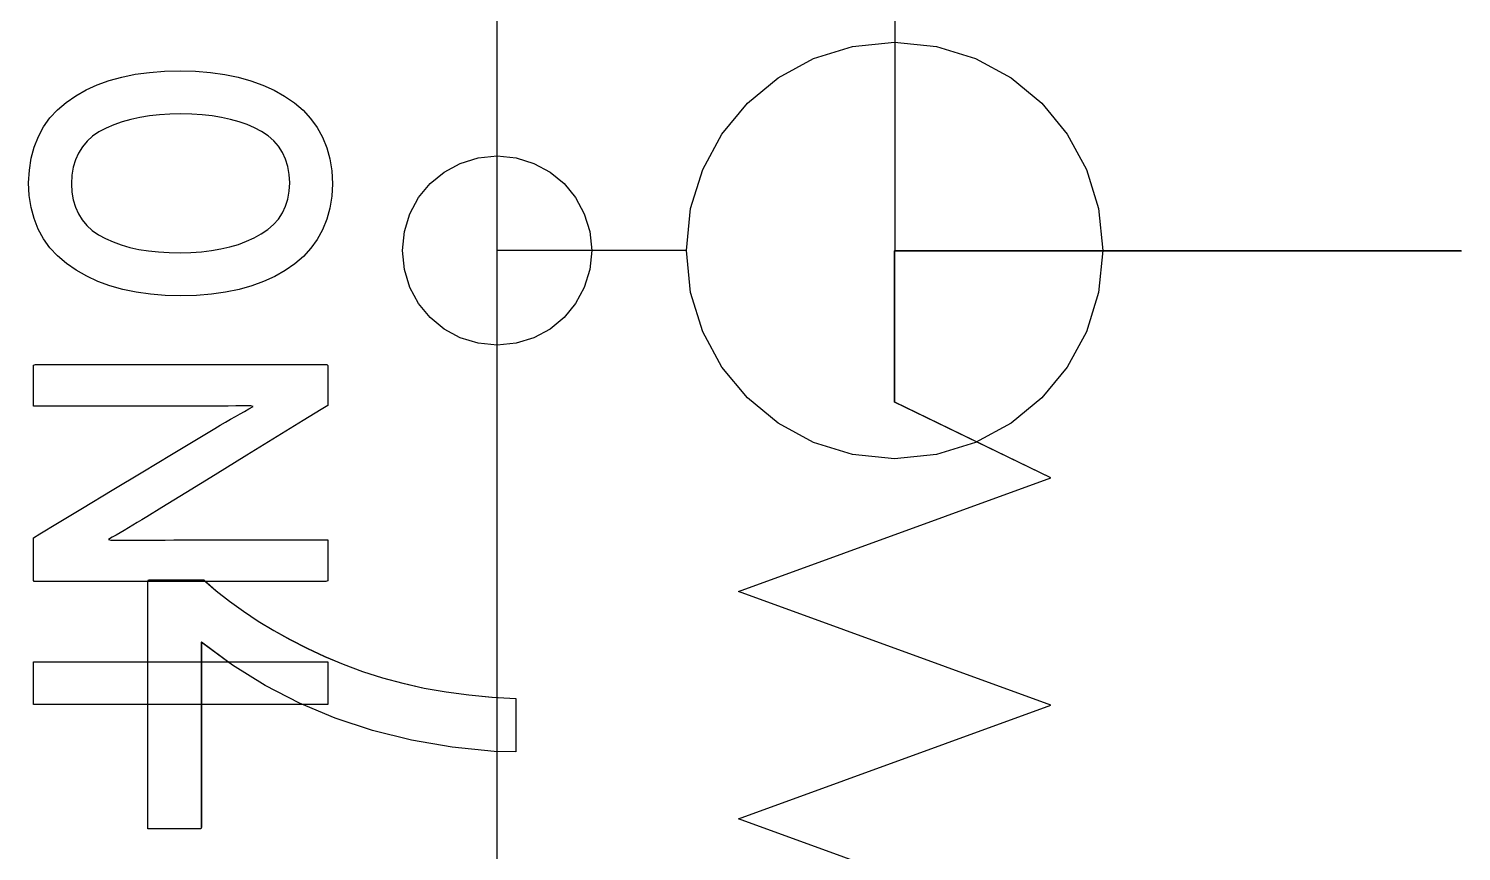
# Model space of a CAD drawing. Extents: x 1 to 47.7, y 0.2 to 35.
# Drawn here: x 36.3259 to 36.7042, y 11.4807 to 11.6979 of the extents above; entities that cross this region are included whole.
import ezdxf

# ---------------------------------------------------------------- set-up
doc = ezdxf.new("R2010")
doc.units = 0
doc.header["$MEASUREMENT"] = 0
for name, color, linetype in [('7_2___8__INDEPENDENT_INPUT', 7, 'CONTINUOUS'), ('7_3___8__OPTOISO_INDEPENDE', 7, 'CONTINUOUS'), ('7_4___24__OPTOISO_INDEPEND', 7, 'CONTINUOUS'), ('7_5___8__INDEPENDENT_INPUT', 7, 'CONTINUOUS'), ('7_6____8__INDEPENDENT_INPU', 7, 'CONTINUOUS'), ('7_7____8__OPTOISO_INDEPEND', 7, 'CONTINUOUS'), ('7_8____8__OPTOISO_INDEPEND', 7, 'CONTINUOUS')]:
    doc.layers.add(name, color=color, linetype=linetype)

msp = doc.modelspace()

# ---------------------------------------------------------------- linework, layer by layer
at = {"layer": '7_2___8__INDEPENDENT_INPUT'}
msp.add_lwpolyline([(36.55459, 11.76182), (36.55459, 11.63931), (36.70423, 11.63931)], dxfattribs=at)
at = {"layer": '7_3___8__OPTOISO_INDEPENDE'}
msp.add_lwpolyline([(36.55459, 11.76182), (36.55459, 11.63931), (36.70423, 11.63931)], dxfattribs=at)
at = {"layer": '7_4___24__OPTOISO_INDEPEND'}
for points in [[(36.49957, 11.63929), (36.44958, 11.63929), (36.4496, 11.93928)], [(36.49957, 11.33929), (36.44958, 11.33929), (36.4496, 11.63929)], [(36.60957, 11.63929), (36.70423, 11.63929)], [(36.40487, 11.51944), (36.32712, 11.51944), (36.32712, 11.53072), (36.40487, 11.53072), (36.40487, 11.51944)]]:
    msp.add_lwpolyline(points, dxfattribs=at)
for points in [[(36.55455, 11.6943), (36.56564, 11.69318), (36.57596, 11.68998), (36.58531, 11.68491), (36.59345, 11.6782), (36.60017, 11.67006), (36.60524, 11.66071), (36.60845, 11.65038), (36.60957, 11.63929), (36.60845, 11.6282), (36.60524, 11.61788), (36.60017, 11.60854), (36.59345, 11.6004), (36.58531, 11.59369), (36.57596, 11.58862), (36.56564, 11.58542), (36.55455, 11.5843), (36.54347, 11.58542), (36.53315, 11.58862), (36.52381, 11.59369), (36.51568, 11.6004), (36.50896, 11.60854), (36.50389, 11.61788), (36.50068, 11.6282), (36.49957, 11.63929), (36.50068, 11.65038), (36.50389, 11.66071), (36.50896, 11.67006), (36.51568, 11.6782), (36.52381, 11.68491), (36.53315, 11.68998), (36.54347, 11.69318)], [(36.36586, 11.68675), (36.36998, 11.68665), (36.3739, 11.68634), (36.37764, 11.68582), (36.38118, 11.68509), (36.38454, 11.68415), (36.3877, 11.683), (36.39068, 11.68165), (36.39346, 11.68009), (36.39604, 11.67831), (36.39835, 11.67633), (36.40035, 11.67416), (36.40206, 11.67178), (36.40347, 11.66921), (36.40458, 11.66644), (36.40539, 11.66348), (36.4059, 11.66031), (36.40611, 11.65694), (36.4059, 11.65362), (36.4054, 11.65048), (36.40459, 11.64755), (36.4035, 11.6448), (36.4021, 11.64226), (36.40041, 11.6399), (36.39842, 11.63774), (36.39614, 11.63578), (36.39359, 11.63401), (36.39085, 11.63245), (36.38791, 11.6311), (36.38477, 11.62995), (36.38143, 11.62901), (36.37789, 11.62828), (36.37415, 11.62776), (36.37021, 11.62745), (36.36608, 11.62735), (36.36194, 11.62745), (36.35801, 11.62777), (36.35426, 11.6283), (36.35071, 11.62904), (36.34735, 11.62999), (36.34418, 11.63115), (36.34121, 11.63252), (36.33842, 11.6341), (36.33583, 11.63589), (36.33352, 11.63788), (36.33151, 11.64006), (36.32981, 11.64243), (36.32841, 11.64499), (36.32732, 11.64774), (36.32653, 11.65069), (36.32605, 11.65383), (36.32587, 11.65716), (36.32607, 11.66052), (36.32657, 11.66368), (36.32736, 11.66664), (36.32845, 11.6694), (36.32983, 11.67196), (36.33151, 11.67432), (36.33348, 11.67647), (36.33575, 11.67843), (36.3383, 11.68018), (36.34105, 11.68172), (36.344, 11.68305), (36.34714, 11.68418), (36.35049, 11.68511), (36.35404, 11.68583), (36.35778, 11.68634), (36.36172, 11.68665)], [(36.36608, 11.67536), (36.36318, 11.6753), (36.36041, 11.67513), (36.35776, 11.67484), (36.35523, 11.67443), (36.35283, 11.67391), (36.35054, 11.67327), (36.34838, 11.67251), (36.34634, 11.67164), (36.34444, 11.67063), (36.34275, 11.66946), (36.34129, 11.66814), (36.34005, 11.66666), (36.33903, 11.66502), (36.33823, 11.66324), (36.33765, 11.66129), (36.33729, 11.6592), (36.33716, 11.65694), (36.33729, 11.65473), (36.33764, 11.65267), (36.33821, 11.65076), (36.339, 11.649), (36.34001, 11.64739), (36.34124, 11.64593), (36.34268, 11.64462), (36.34434, 11.64347), (36.34621, 11.64245), (36.3482, 11.64156), (36.35033, 11.64079), (36.35259, 11.64014), (36.35498, 11.63961), (36.3575, 11.63921), (36.36016, 11.63893), (36.36294, 11.63877), (36.36586, 11.63874), (36.36874, 11.6388), (36.37149, 11.63898), (36.37412, 11.63929), (36.37663, 11.63972), (36.37901, 11.64027), (36.38126, 11.64094), (36.38339, 11.64174), (36.3854, 11.64266), (36.38731, 11.64369), (36.38905, 11.64485), (36.39057, 11.64616), (36.39185, 11.64762), (36.3929, 11.64923), (36.39373, 11.65099), (36.39432, 11.6529), (36.39469, 11.65495), (36.39483, 11.65716), (36.39469, 11.65941), (36.39433, 11.6615), (36.39374, 11.66343), (36.39292, 11.66521), (36.39188, 11.66683), (36.39062, 11.66829), (36.38912, 11.6696), (36.3874, 11.67075), (36.38552, 11.67173), (36.38354, 11.67258), (36.38143, 11.67332), (36.37919, 11.67394), (36.37682, 11.67445), (36.37433, 11.67485), (36.37171, 11.67513), (36.36896, 11.6753)], [(36.44958, 11.6643), (36.45462, 11.66379), (36.45932, 11.66233), (36.46356, 11.66002), (36.46726, 11.65697), (36.47031, 11.65327), (36.47262, 11.64903), (36.47407, 11.64434), (36.47458, 11.63931), (36.47407, 11.63427), (36.47262, 11.62957), (36.47031, 11.62532), (36.46726, 11.62162), (36.46356, 11.61857), (36.45932, 11.61626), (36.45462, 11.61481), (36.44958, 11.6143), (36.44455, 11.61481), (36.43985, 11.61626), (36.43561, 11.61857), (36.43191, 11.62162), (36.42886, 11.62532), (36.42655, 11.62957), (36.4251, 11.63427), (36.42459, 11.63931), (36.4251, 11.64434), (36.42655, 11.64903), (36.42886, 11.65327), (36.43191, 11.65697), (36.43561, 11.66002), (36.43985, 11.66233), (36.44455, 11.66379)], [(36.40487, 11.59843), (36.40309, 11.59733), (36.39834, 11.59441), (36.39151, 11.59021), (36.38348, 11.58526), (36.37513, 11.58012), (36.36735, 11.57534), (36.36102, 11.57144), (36.35704, 11.56899), (36.35575, 11.5682), (36.35453, 11.56747), (36.35335, 11.56676), (36.3522, 11.56608), (36.35108, 11.56542), (36.35, 11.56478), (36.34895, 11.56417), (36.34794, 11.56358), (36.34697, 11.56302), (36.3476, 11.56279), (36.34947, 11.56279), (36.35139, 11.56279), (36.35338, 11.5628), (36.35543, 11.56281), (36.35754, 11.56283), (36.35971, 11.56284), (36.36194, 11.56286), (36.36422, 11.56289), (36.36565, 11.56289), (36.36927, 11.56289), (36.37471, 11.56289), (36.38126, 11.56289), (36.38817, 11.56289), (36.39471, 11.56289), (36.40015, 11.56289), (36.40377, 11.56289), (36.40487, 11.56288), (36.40487, 11.56238), (36.40487, 11.56123), (36.40487, 11.55965), (36.40487, 11.55782), (36.40487, 11.55595), (36.40487, 11.55423), (36.40487, 11.55287), (36.40487, 11.55207), (36.40432, 11.55193), (36.39928, 11.55193), (36.39012, 11.55193), (36.37823, 11.55193), (36.36504, 11.55193), (36.35194, 11.55193), (36.34036, 11.55193), (36.3317, 11.55193), (36.32737, 11.55193), (36.32712, 11.55215), (36.32712, 11.5531), (36.32712, 11.55459), (36.32712, 11.55643), (36.32712, 11.5584), (36.32712, 11.56029), (36.32712, 11.56191), (36.32712, 11.56303), (36.32712, 11.56345), (36.32885, 11.56449), (36.33347, 11.56728), (36.34012, 11.57129), (36.34794, 11.576), (36.35606, 11.5809), (36.36364, 11.58547), (36.36979, 11.58918), (36.37368, 11.59152), (36.375, 11.59231), (36.37644, 11.59316), (36.37783, 11.59396), (36.37918, 11.59474), (36.38047, 11.59547), (36.38171, 11.59618), (36.3829, 11.59684), (36.38405, 11.59748), (36.38514, 11.59808), (36.38452, 11.59831), (36.38259, 11.59829), (36.38061, 11.59827), (36.37857, 11.59825), (36.37648, 11.59824), (36.37434, 11.59823), (36.37214, 11.59822), (36.36988, 11.59821), (36.36758, 11.59821), (36.36615, 11.59821), (36.36255, 11.59821), (36.35713, 11.59821), (36.35062, 11.59821), (36.34374, 11.59821), (36.33723, 11.59821), (36.33181, 11.59821), (36.32821, 11.59821), (36.32712, 11.59822), (36.32712, 11.59873), (36.32712, 11.59987), (36.32712, 11.60146), (36.32712, 11.60329), (36.32712, 11.60516), (36.32712, 11.60687), (36.32712, 11.60823), (36.32712, 11.60904), (36.32767, 11.60917), (36.3327, 11.60917), (36.34187, 11.60917), (36.35376, 11.60917), (36.36695, 11.60917), (36.38004, 11.60917), (36.39163, 11.60917), (36.40029, 11.60917), (36.40462, 11.60917), (36.40487, 11.60897), (36.40487, 11.60809), (36.40487, 11.60669), (36.40487, 11.60498), (36.40487, 11.60314), (36.40487, 11.60137), (36.40487, 11.59987), (36.40487, 11.59882)]]:
    msp.add_lwpolyline(points, close=True, dxfattribs=at)
at = {"layer": '7_5___8__INDEPENDENT_INPUT'}
msp.add_lwpolyline([(36.70424, 11.33935), (36.55457, 11.33935), (36.55457, 11.4092), (36.51333, 11.42919), (36.59583, 11.45922), (36.51333, 11.48922), (36.59583, 11.51925), (36.51333, 11.54925), (36.59583, 11.57928), (36.55457, 11.59927), (36.55457, 11.6392), (36.70424, 11.6392)], dxfattribs=at)
msp.add_lwpolyline([(36.37207, 11.55235), (36.37539, 11.54948), (36.3789, 11.54671), (36.38261, 11.54404), (36.38651, 11.54146), (36.3906, 11.53899), (36.39489, 11.53661), (36.39937, 11.53433), (36.40404, 11.53214), (36.40893, 11.53006), (36.41402, 11.52816), (36.41928, 11.52649), (36.42472, 11.52503), (36.43033, 11.52378), (36.43612, 11.52276), (36.44208, 11.52195), (36.44822, 11.52136), (36.45454, 11.521), (36.45454, 11.52045), (36.45454, 11.519), (36.45454, 11.51693), (36.45454, 11.5145), (36.45454, 11.51201), (36.45454, 11.50973), (36.45454, 11.50793), (36.45454, 11.5069), (36.44882, 11.50705), (36.4377, 11.50818), (36.42699, 11.51001), (36.4167, 11.51256), (36.40682, 11.51581), (36.39736, 11.51977), (36.38831, 11.52445), (36.37968, 11.52983), (36.37146, 11.53592), (36.37146, 11.53403), (36.37146, 11.52901), (36.37146, 11.52182), (36.37146, 11.51342), (36.37146, 11.50479), (36.37146, 11.49688), (36.37146, 11.49065), (36.37146, 11.48708), (36.37132, 11.48659), (36.3703, 11.48659), (36.36852, 11.48659), (36.36625, 11.48659), (36.36379, 11.48659), (36.36139, 11.48659), (36.35933, 11.48659), (36.35789, 11.48659), (36.35735, 11.48659), (36.35735, 11.4891), (36.35735, 11.4958), (36.35735, 11.50538), (36.35735, 11.51657), (36.35735, 11.52808), (36.35735, 11.53863), (36.35735, 11.54693), (36.35735, 11.5517), (36.3575, 11.55235), (36.35857, 11.55235), (36.36042, 11.55235), (36.36278, 11.55235), (36.36536, 11.55235), (36.36786, 11.55235), (36.37001, 11.55235), (36.37151, 11.55235)], close=True, dxfattribs=at)
at = {"layer": '7_6____8__INDEPENDENT_INPU'}
msp.add_lwpolyline([(36.55459, 11.76182), (36.55459, 11.63931), (36.70423, 11.63931)], dxfattribs=at)
at = {"layer": '7_7____8__OPTOISO_INDEPEND'}
msp.add_lwpolyline([(36.55459, 11.76182), (36.55459, 11.63931), (36.70423, 11.63931)], dxfattribs=at)
at = {"layer": '7_8____8__OPTOISO_INDEPEND'}
msp.add_lwpolyline([(36.70423, 11.33921), (36.55459, 11.33921), (36.55459, 11.4092), (36.51335, 11.42919), (36.59585, 11.45922), (36.51335, 11.48922), (36.59585, 11.51925), (36.51335, 11.54925), (36.59585, 11.57928), (36.55459, 11.59927), (36.55459, 11.63931), (36.70423, 11.63931)], dxfattribs=at)
msp.add_lwpolyline([(36.3721, 11.55235), (36.37542, 11.54948), (36.37893, 11.54671), (36.38263, 11.54404), (36.38653, 11.54146), (36.39063, 11.53899), (36.39491, 11.53661), (36.3994, 11.53433), (36.40407, 11.53214), (36.40896, 11.53006), (36.41405, 11.52816), (36.41931, 11.52649), (36.42475, 11.52503), (36.43036, 11.52378), (36.43615, 11.52276), (36.44211, 11.52195), (36.44825, 11.52136), (36.45456, 11.521), (36.45456, 11.52045), (36.45456, 11.519), (36.45456, 11.51693), (36.45456, 11.5145), (36.45456, 11.51201), (36.45456, 11.50973), (36.45456, 11.50793), (36.45456, 11.5069), (36.44885, 11.50705), (36.43772, 11.50818), (36.42702, 11.51001), (36.41672, 11.51256), (36.40685, 11.51581), (36.39738, 11.51977), (36.38834, 11.52445), (36.3797, 11.52983), (36.37149, 11.53592), (36.37149, 11.53403), (36.37149, 11.52901), (36.37149, 11.52182), (36.37149, 11.51342), (36.37149, 11.50479), (36.37149, 11.49688), (36.37149, 11.49065), (36.37149, 11.48708), (36.37135, 11.48659), (36.37032, 11.48659), (36.36854, 11.48659), (36.36628, 11.48659), (36.36381, 11.48659), (36.36141, 11.48659), (36.35936, 11.48659), (36.35792, 11.48659), (36.35738, 11.48659), (36.35738, 11.4891), (36.35738, 11.4958), (36.35738, 11.50538), (36.35738, 11.51657), (36.35738, 11.52808), (36.35738, 11.53863), (36.35738, 11.54693), (36.35738, 11.5517), (36.35753, 11.55235), (36.35859, 11.55235), (36.36045, 11.55235), (36.36281, 11.55235), (36.36539, 11.55235), (36.36789, 11.55235), (36.37004, 11.55235), (36.37153, 11.55235)], close=True, dxfattribs=at)

doc.saveas('drawing.dxf')
